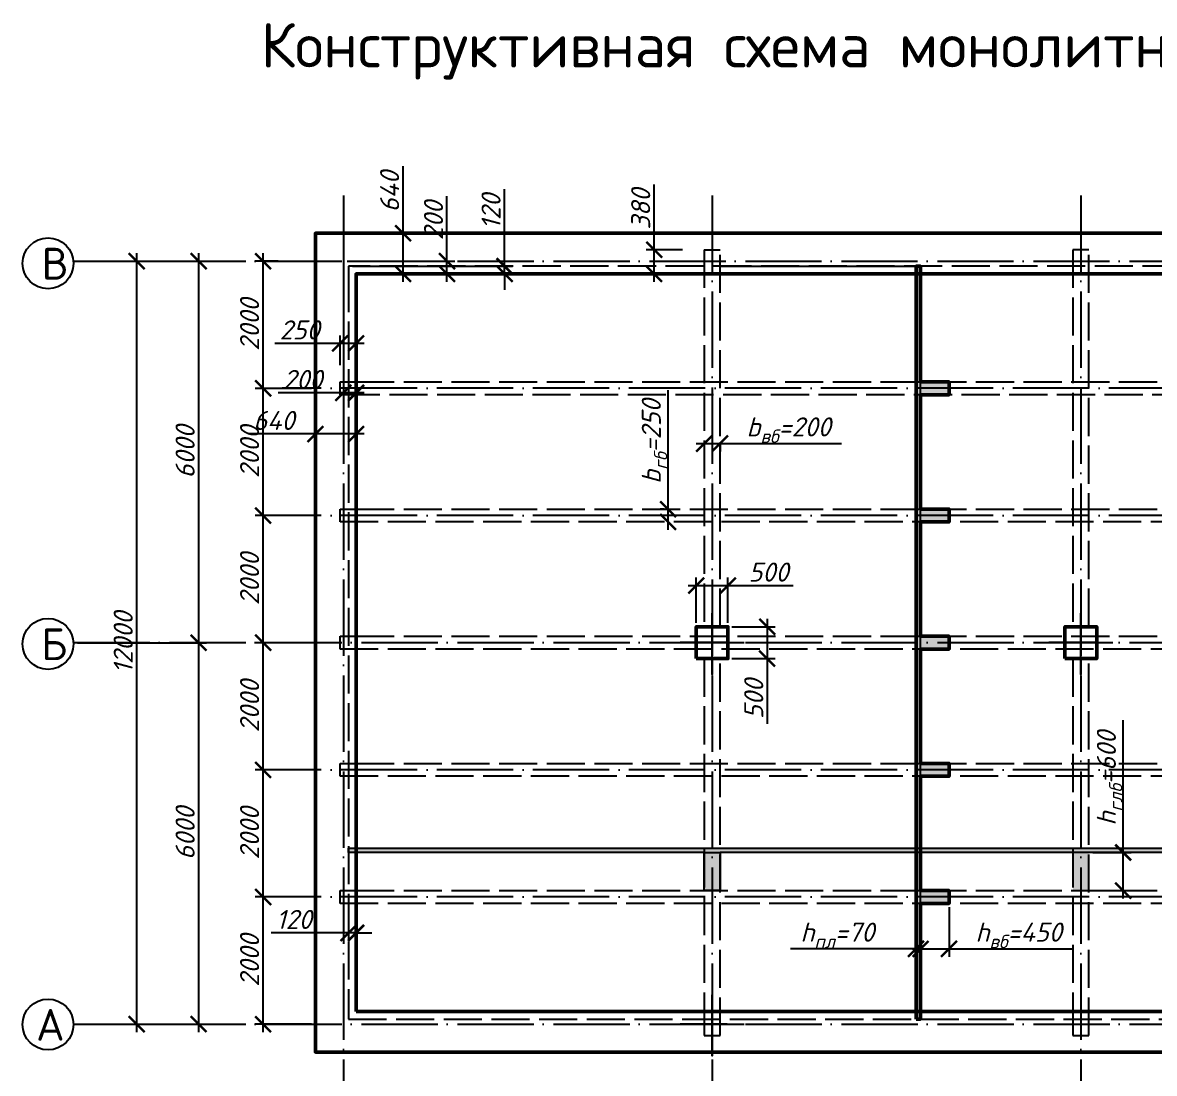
# Model space of a CAD drawing. Header units: millimetres. Extents: x -258556 to -95372, y 16759 to 83244.
# Drawn here: x -129344.4 to -129166.4, y 41272.2 to 41437.4 of the extents above; entities that cross this region are included whole.
import ezdxf

# ---------------------------------------------------------------- set-up
doc = ezdxf.new("R2010")
doc.units = ezdxf.units.MM
doc.header["$LTSCALE"] = 0.5
doc.linetypes.add('ACAD_ISO02W100', pattern=[15, 12, -3])
doc.linetypes.add('ACAD_ISO04W100', pattern=[30, 24, -3, 0, -3])
for name, color, linetype in [('оси', 7, 'ACAD_ISO04W100'), ('размеры', 7, 'Continuous'), ('тонкие', 7, 'Continuous'), ('Штриховка', 7, 'ACAD_ISO02W100')]:
    doc.layers.add(name, color=color, linetype=linetype)
doc.layers.add('ТОЛСТЫЕ', color=1, linetype='Continuous', lineweight=50)
doc.layers.add('ТОНКИЕе', color=7, linetype='Continuous', lineweight=25)
doc.styles.add('3.5', font='isocpeur.ttf', dxfattribs={"height": 3.5})
doc.styles.add('Наклонный', font='isocpeur.ttf', dxfattribs={"oblique": 15, "height": 3})
doc.styles.add('Наклонный 5', font='isocpeur.ttf', dxfattribs={"oblique": 15, "height": 7})
doc.dimstyles.new('СТРОИТЕЛЬНЫЙ', dxfattribs={"dimtxt": 3.5, "dimasz": 2.5, "dimexe": 1.25, "dimexo": 0.625, "dimtad": 1, "dimdec": 0, "dimlfac": 100, "dimdsep": 46, "dimtxsty": 'Наклонный', "dimblk1": 'ARCHTICK', "dimblk2": 'ARCHTICK', "dimsah": 1, "dimcen": 0, "dimdle": 1.25, "dimadec": 0, "dimazin": 0, "dimtfac": 0.75, "dimtdec": 0, "dimtmove": 0, "dimatfit": 3, "dimldrblk": 'ARCHTICK', "dimfxl": 1, "dimtolj": 1, "dimtzin": 0, "dimarcsym": 0})

# ---------------------------------------------------------------- blocks, each defined once
blk = doc.blocks.new('_ArchTick')
at = {"color": 0, "linetype": 'ByBlock', "const_width": 0.15}
blk.add_lwpolyline([(-0.5, -0.5), (0.5, 0.5)], dxfattribs=at)
blk = doc.blocks.new('*D610')
at = {"layer": 'Defpoints', "color": 0, "transparency": 16777216}
for p in [(-129245.06, 41401.71), (-129239.95, 41401.71), (-129239.95, 41397.91)]:
    blk.add_point(p, dxfattribs=at)
at = {"layer": 'размеры', "color": 0, "lineweight": -2, "transparency": 16777216}
for p, q in [((-129245.06, 41401.71), (-129245.06, 41411.96)), ((-129240.58, 41401.71), (-129246.31, 41401.71)), ((-129245.06, 41396.66), (-129245.06, 41401.71)), ((-129240.58, 41397.91), (-129246.31, 41397.91))]:
    blk.add_line(p, q, dxfattribs=at)
at = {"layer": 'размеры', "color": 0, "lineweight": -2, "transparency": 16777216, "xscale": 2.5, "yscale": 2.5, "zscale": 2.5}
for p, rotation in [((-129245.06, 41401.71), 90), ((-129245.06, 41397.91), 270)]:
    blk.add_blockref('_ArchTick', p, dxfattribs=dict(at, rotation=rotation))
at = {"layer": 'размеры', "color": 0, "transparency": 16777216, "insert": (-129247.18, 41408.09), "char_height": 3, "attachment_point": 5, "rotation": 90, "style": 'Наклонный'}
blk.add_mtext('\\A1;380', dxfattribs=at)
blk = doc.blocks.new('*D611')
at = {"layer": 'Defpoints', "color": 0, "transparency": 16777216}
for p in [(-129298.35, 41404.31), (-129284.55, 41404.31), (-129291.95, 41397.91)]:
    blk.add_point(p, dxfattribs=at)
at = {"layer": 'размеры', "color": 0, "lineweight": -2, "transparency": 16777216}
for p, q in [((-129284.55, 41404.31), (-129284.55, 41414.86)), ((-129297.73, 41404.31), (-129283.3, 41404.31)), ((-129284.55, 41396.66), (-129284.55, 41404.31)), ((-129291.33, 41397.91), (-129283.3, 41397.91))]:
    blk.add_line(p, q, dxfattribs=at)
at = {"layer": 'размеры', "color": 0, "lineweight": -2, "transparency": 16777216, "xscale": 2.5, "yscale": 2.5, "zscale": 2.5}
for p, rotation in [((-129284.55, 41404.31), 90), ((-129284.55, 41397.91), 270)]:
    blk.add_blockref('_ArchTick', p, dxfattribs=dict(at, rotation=rotation))
at = {"layer": 'размеры', "color": 0, "transparency": 16777216, "insert": (-129286.67, 41410.84), "char_height": 3, "attachment_point": 5, "rotation": 90, "style": 'Наклонный'}
blk.add_mtext('\\A1;640', dxfattribs=at)
blk = doc.blocks.new('*D612')
at = {"layer": 'Defpoints', "color": 0, "transparency": 16777216}
for p in [(-129293.95, 41399.91), (-129277.65, 41399.91), (-129291.33, 41397.91)]:
    blk.add_point(p, dxfattribs=at)
at = {"layer": 'размеры', "color": 0, "lineweight": -2, "transparency": 16777216}
for p, q in [((-129277.65, 41399.91), (-129277.65, 41410.16)), ((-129293.33, 41399.91), (-129276.4, 41399.91)), ((-129277.65, 41396.66), (-129277.65, 41399.91)), ((-129290.7, 41397.91), (-129276.4, 41397.91))]:
    blk.add_line(p, q, dxfattribs=at)
at = {"layer": 'размеры', "color": 0, "lineweight": -2, "transparency": 16777216, "xscale": 2.5, "yscale": 2.5, "zscale": 2.5}
for p, rotation in [((-129277.65, 41399.91), 90), ((-129277.65, 41397.91), 270)]:
    blk.add_blockref('_ArchTick', p, dxfattribs=dict(at, rotation=rotation))
at = {"layer": 'размеры', "color": 0, "transparency": 16777216, "insert": (-129279.77, 41406.29), "char_height": 3, "attachment_point": 5, "rotation": 90, "style": 'Наклонный'}
blk.add_mtext('\\A1;200', dxfattribs=at)
blk = doc.blocks.new('*D613')
at = {"layer": 'Defpoints', "color": 0, "transparency": 16777216}
for p in [(-129294.45, 41386.97), (-129294.45, 41382.91), (-129291.95, 41382.91)]:
    blk.add_point(p, dxfattribs=at)
at = {"layer": 'размеры', "color": 0, "lineweight": -2, "transparency": 16777216}
for p, q in [((-129294.45, 41383.54), (-129294.45, 41388.22)), ((-129291.95, 41383.54), (-129291.95, 41388.22)), ((-129294.45, 41386.97), (-129304.71, 41386.97)), ((-129290.7, 41386.97), (-129294.45, 41386.97))]:
    blk.add_line(p, q, dxfattribs=at)
at = {"layer": 'размеры', "color": 0, "lineweight": -2, "transparency": 16777216, "xscale": 2.5, "yscale": 2.5, "zscale": 2.5, "rotation": 180}
blk.add_blockref('_ArchTick', (-129294.45, 41386.97), dxfattribs=at)
at = {"layer": 'размеры', "color": 0, "lineweight": -2, "transparency": 16777216, "xscale": 2.5, "yscale": 2.5, "zscale": 2.5}
blk.add_blockref('_ArchTick', (-129291.95, 41386.97), dxfattribs=at)
at = {"layer": 'размеры', "color": 0, "transparency": 16777216, "insert": (-129300.83, 41389.1), "char_height": 3, "attachment_point": 5, "style": 'Наклонный'}
blk.add_mtext('\\A1;250', dxfattribs=at)
blk = doc.blocks.new('*D614')
at = {"layer": 'Defpoints', "color": 0, "transparency": 16777216}
for p in [(-129293.95, 41399.91), (-129291.95, 41397.91), (-129293.95, 41379.19)]:
    blk.add_point(p, dxfattribs=at)
at = {"layer": 'размеры', "color": 0, "lineweight": -2, "transparency": 16777216}
for p, q in [((-129293.95, 41399.29), (-129293.95, 41377.94)), ((-129291.95, 41397.29), (-129291.95, 41377.94)), ((-129293.95, 41379.19), (-129304.21, 41379.19)), ((-129290.7, 41379.19), (-129293.95, 41379.19))]:
    blk.add_line(p, q, dxfattribs=at)
at = {"layer": 'размеры', "color": 0, "lineweight": -2, "transparency": 16777216, "xscale": 2.5, "yscale": 2.5, "zscale": 2.5, "rotation": 180}
blk.add_blockref('_ArchTick', (-129293.95, 41379.19), dxfattribs=at)
at = {"layer": 'размеры', "color": 0, "lineweight": -2, "transparency": 16777216, "xscale": 2.5, "yscale": 2.5, "zscale": 2.5}
blk.add_blockref('_ArchTick', (-129291.95, 41379.19), dxfattribs=at)
at = {"layer": 'размеры', "color": 0, "transparency": 16777216, "insert": (-129300.33, 41381.31), "char_height": 3, "attachment_point": 5, "style": 'Наклонный'}
blk.add_mtext('\\A1;200', dxfattribs=at)
blk = doc.blocks.new('*D615')
at = {"layer": 'Defpoints', "color": 0, "transparency": 16777216}
for p in [(-129298.35, 41399.91), (-129291.95, 41397.91), (-129298.35, 41372.73)]:
    blk.add_point(p, dxfattribs=at)
at = {"layer": 'размеры', "color": 0, "lineweight": -2, "transparency": 16777216}
for p, q in [((-129298.35, 41399.29), (-129298.35, 41371.48)), ((-129291.95, 41397.29), (-129291.95, 41371.48)), ((-129298.35, 41372.73), (-129308.91, 41372.73)), ((-129290.7, 41372.73), (-129298.35, 41372.73))]:
    blk.add_line(p, q, dxfattribs=at)
at = {"layer": 'размеры', "color": 0, "lineweight": -2, "transparency": 16777216, "xscale": 2.5, "yscale": 2.5, "zscale": 2.5, "rotation": 180}
blk.add_blockref('_ArchTick', (-129298.35, 41372.73), dxfattribs=at)
at = {"layer": 'размеры', "color": 0, "lineweight": -2, "transparency": 16777216, "xscale": 2.5, "yscale": 2.5, "zscale": 2.5}
blk.add_blockref('_ArchTick', (-129291.95, 41372.73), dxfattribs=at)
at = {"layer": 'размеры', "color": 0, "transparency": 16777216, "insert": (-129304.88, 41374.86), "char_height": 3, "attachment_point": 5, "style": 'Наклонный'}
blk.add_mtext('\\A1;640', dxfattribs=at)
blk = doc.blocks.new('*D616')
at = {"layer": 'Defpoints', "color": 0, "transparency": 16777216}
for p in [(-129233.45, 41348.89), (-129238.45, 41342.41), (-129233.45, 41342.41)]:
    blk.add_point(p, dxfattribs=at)
at = {"layer": 'размеры', "color": 0, "lineweight": -2, "transparency": 16777216}
for p, q in [((-129238.45, 41343.04), (-129238.45, 41350.14)), ((-129233.45, 41343.04), (-129233.45, 41350.14)), ((-129239.7, 41348.89), (-129233.45, 41348.89)), ((-129233.45, 41348.89), (-129223.2, 41348.89))]:
    blk.add_line(p, q, dxfattribs=at)
at = {"layer": 'размеры', "color": 0, "lineweight": -2, "transparency": 16777216, "xscale": 2.5, "yscale": 2.5, "zscale": 2.5, "rotation": 180}
blk.add_blockref('_ArchTick', (-129238.45, 41348.89), dxfattribs=at)
at = {"layer": 'размеры', "color": 0, "lineweight": -2, "transparency": 16777216, "xscale": 2.5, "yscale": 2.5, "zscale": 2.5}
blk.add_blockref('_ArchTick', (-129233.45, 41348.89), dxfattribs=at)
at = {"layer": 'размеры', "color": 0, "transparency": 16777216, "insert": (-129227.08, 41351.01), "char_height": 3, "attachment_point": 5, "style": 'Наклонный'}
blk.add_mtext('\\A1;500', dxfattribs=at)
blk = doc.blocks.new('*D617')
at = {"layer": 'Defpoints', "color": 0, "transparency": 16777216}
for p in [(-129233.45, 41342.41), (-129233.45, 41337.41), (-129227.28, 41337.41)]:
    blk.add_point(p, dxfattribs=at)
at = {"layer": 'размеры', "color": 0, "lineweight": -2, "transparency": 16777216}
for p, q in [((-129227.28, 41343.66), (-129227.28, 41337.41)), ((-129232.83, 41342.41), (-129226.03, 41342.41)), ((-129232.83, 41337.41), (-129226.03, 41337.41)), ((-129227.28, 41337.41), (-129227.28, 41327.16))]:
    blk.add_line(p, q, dxfattribs=at)
at = {"layer": 'размеры', "color": 0, "lineweight": -2, "transparency": 16777216, "xscale": 2.5, "yscale": 2.5, "zscale": 2.5}
for p, rotation in [((-129227.28, 41342.41), 90), ((-129227.28, 41337.41), 270)]:
    blk.add_blockref('_ArchTick', p, dxfattribs=dict(at, rotation=rotation))
at = {"layer": 'размеры', "color": 0, "transparency": 16777216, "insert": (-129229.4, 41331.03), "char_height": 3, "attachment_point": 5, "rotation": 90, "style": 'Наклонный'}
blk.add_mtext('\\A1;500', dxfattribs=at)
blk = doc.blocks.new('*D625')
at = {"layer": 'Defpoints', "color": 0, "transparency": 16777216}
for p in [(-129336.41, 41399.91), (-129336.4, 41339.91), (-129316.72, 41339.91)]:
    blk.add_point(p, dxfattribs=at)
at = {"layer": 'размеры', "color": 0, "lineweight": -2, "transparency": 16777216}
for p, q in [((-129335.79, 41399.91), (-129315.47, 41399.91)), ((-129316.72, 41401.16), (-129316.72, 41338.66)), ((-129335.78, 41339.91), (-129315.47, 41339.91))]:
    blk.add_line(p, q, dxfattribs=at)
at = {"layer": 'размеры', "color": 0, "lineweight": -2, "transparency": 16777216, "xscale": 2.5, "yscale": 2.5, "zscale": 2.5}
for p, rotation in [((-129316.72, 41399.91), 90), ((-129316.72, 41339.91), 270)]:
    blk.add_blockref('_ArchTick', p, dxfattribs=dict(at, rotation=rotation))
at = {"layer": 'размеры', "color": 0, "transparency": 16777216, "insert": (-129318.84, 41369.91), "char_height": 3, "attachment_point": 5, "rotation": 90, "style": 'Наклонный'}
blk.add_mtext('\\A1;6000', dxfattribs=at)
blk = doc.blocks.new('*D626')
at = {"layer": 'Defpoints', "color": 0, "transparency": 16777216}
for p in [(-129336.4, 41339.91), (-129336.4, 41279.91), (-129316.72, 41279.91)]:
    blk.add_point(p, dxfattribs=at)
at = {"layer": 'размеры', "color": 0, "lineweight": -2, "transparency": 16777216}
for p, q in [((-129316.72, 41341.16), (-129316.72, 41278.66)), ((-129335.78, 41339.91), (-129315.47, 41339.91)), ((-129335.77, 41279.91), (-129315.47, 41279.91))]:
    blk.add_line(p, q, dxfattribs=at)
at = {"layer": 'размеры', "color": 0, "lineweight": -2, "transparency": 16777216, "xscale": 2.5, "yscale": 2.5, "zscale": 2.5}
for p, rotation in [((-129316.72, 41339.91), 90), ((-129316.72, 41279.91), 270)]:
    blk.add_blockref('_ArchTick', p, dxfattribs=dict(at, rotation=rotation))
at = {"layer": 'размеры', "color": 0, "transparency": 16777216, "insert": (-129318.84, 41309.91), "char_height": 3, "attachment_point": 5, "rotation": 90, "style": 'Наклонный'}
blk.add_mtext('\\A1;6000', dxfattribs=at)
blk = doc.blocks.new('*D628')
at = {"layer": 'Defpoints', "color": 0, "transparency": 16777216}
for p in [(-129336.41, 41399.91), (-129326.46, 41399.91), (-129336.4, 41279.91)]:
    blk.add_point(p, dxfattribs=at)
at = {"layer": 'размеры', "color": 0, "lineweight": -2, "transparency": 16777216}
for p, q in [((-129335.79, 41399.91), (-129325.21, 41399.91)), ((-129326.46, 41278.66), (-129326.46, 41401.16)), ((-129335.77, 41279.91), (-129325.21, 41279.91))]:
    blk.add_line(p, q, dxfattribs=at)
at = {"layer": 'размеры', "color": 0, "lineweight": -2, "transparency": 16777216, "xscale": 2.5, "yscale": 2.5, "zscale": 2.5}
for p, rotation in [((-129326.46, 41399.91), 90), ((-129326.46, 41279.91), 270)]:
    blk.add_blockref('_ArchTick', p, dxfattribs=dict(at, rotation=rotation))
at = {"layer": 'размеры', "color": 0, "transparency": 16777216, "insert": (-129328.58, 41339.91), "char_height": 3, "attachment_point": 5, "rotation": 90, "style": 'Наклонный'}
blk.add_mtext('\\A1;12000', dxfattribs=at)
blk = doc.blocks.new('*D630')
at = {"layer": 'Defpoints', "color": 0, "transparency": 16777216}
for p in [(-129237.2, 41372.06), (-129234.7, 41372.06), (-129234.7, 41371.22)]:
    blk.add_point(p, dxfattribs=at)
at = {"layer": 'размеры', "color": 0, "lineweight": -2, "transparency": 16777216}
for p, q in [((-129238.45, 41371.22), (-129234.7, 41371.22)), ((-129237.2, 41371.44), (-129237.2, 41369.97)), ((-129234.7, 41371.44), (-129234.7, 41369.97)), ((-129234.7, 41371.22), (-129215.62, 41371.22))]:
    blk.add_line(p, q, dxfattribs=at)
at = {"layer": 'размеры', "color": 0, "lineweight": -2, "transparency": 16777216, "xscale": 2.5, "yscale": 2.5, "zscale": 2.5, "rotation": 180}
blk.add_blockref('_ArchTick', (-129237.2, 41371.22), dxfattribs=at)
at = {"layer": 'размеры', "color": 0, "lineweight": -2, "transparency": 16777216, "xscale": 2.5, "yscale": 2.5, "zscale": 2.5}
blk.add_blockref('_ArchTick', (-129234.7, 41371.22), dxfattribs=at)
at = {"layer": 'размеры', "color": 0, "transparency": 16777216, "insert": (-129223.91, 41373.34), "char_height": 3, "attachment_point": 5, "style": 'Наклонный'}
blk.add_mtext('\\A1;b{\\H0.7x;\\S^ вб;}=200', dxfattribs=at)
blk = doc.blocks.new('*D631')
at = {"layer": 'Defpoints', "color": 0, "transparency": 16777216}
for p in [(-129242.87, 41360.91), (-129242.87, 41360.91), (-129242.87, 41358.91)]:
    blk.add_point(p, dxfattribs=at)
at = {"layer": 'размеры', "color": 0, "lineweight": -2, "transparency": 16777216}
for p, q in [((-129242.87, 41360.91), (-129242.87, 41379.64)), ((-129243.5, 41360.91), (-129244.12, 41360.91)), ((-129242.87, 41357.66), (-129242.87, 41360.91)), ((-129243.5, 41358.91), (-129244.12, 41358.91))]:
    blk.add_line(p, q, dxfattribs=at)
at = {"layer": 'размеры', "color": 0, "lineweight": -2, "transparency": 16777216, "xscale": 2.5, "yscale": 2.5, "zscale": 2.5}
for p, rotation in [((-129242.87, 41360.91), 90), ((-129242.87, 41358.91), 270)]:
    blk.add_blockref('_ArchTick', p, dxfattribs=dict(at, rotation=rotation))
at = {"layer": 'размеры', "color": 0, "transparency": 16777216, "insert": (-129245, 41371.53), "char_height": 3, "attachment_point": 5, "rotation": 90, "style": 'Наклонный'}
blk.add_mtext('\\A1;b{\\H0.7x;\\S^ гб;}=250', dxfattribs=at)
blk = doc.blocks.new('*D632')
at = {"layer": 'Defpoints', "color": 0, "transparency": 16777216}
for p in [(-129203.17, 41298.91), (-129198.67, 41298.91), (-129198.67, 41291.75)]:
    blk.add_point(p, dxfattribs=at)
at = {"layer": 'размеры', "color": 0, "lineweight": -2, "transparency": 16777216}
for p, q in [((-129203.17, 41298.29), (-129203.17, 41290.5)), ((-129198.67, 41298.29), (-129198.67, 41290.5)), ((-129204.42, 41291.75), (-129198.67, 41291.75)), ((-129198.67, 41291.75), (-129179.29, 41291.75))]:
    blk.add_line(p, q, dxfattribs=at)
at = {"layer": 'размеры', "color": 0, "lineweight": -2, "transparency": 16777216, "xscale": 2.5, "yscale": 2.5, "zscale": 2.5, "rotation": 180}
blk.add_blockref('_ArchTick', (-129203.17, 41291.75), dxfattribs=at)
at = {"layer": 'размеры', "color": 0, "lineweight": -2, "transparency": 16777216, "xscale": 2.5, "yscale": 2.5, "zscale": 2.5}
blk.add_blockref('_ArchTick', (-129198.67, 41291.75), dxfattribs=at)
at = {"layer": 'размеры', "color": 0, "transparency": 16777216, "insert": (-129187.73, 41293.87), "char_height": 3, "attachment_point": 5, "style": 'Наклонный'}
blk.add_mtext('\\A1;h{\\H0.7x;\\S^ вб;}=450', dxfattribs=at)
blk = doc.blocks.new('*D633')
at = {"layer": 'Defpoints', "color": 0, "transparency": 16777216}
for p in [(-129203.87, 41291.75), (-129203.87, 41291.75), (-129203.17, 41291.75)]:
    blk.add_point(p, dxfattribs=at)
at = {"layer": 'размеры', "color": 0, "lineweight": -2, "transparency": 16777216}
for p, q in [((-129203.87, 41292.37), (-129203.87, 41293)), ((-129203.17, 41292.37), (-129203.17, 41293)), ((-129203.87, 41291.75), (-129223.63, 41291.75)), ((-129203.17, 41291.75), (-129203.87, 41291.75)), ((-129203.17, 41291.75), (-129200.67, 41291.75))]:
    blk.add_line(p, q, dxfattribs=at)
at = {"layer": 'размеры', "color": 0, "lineweight": -2, "transparency": 16777216, "xscale": 2.5, "yscale": 2.5, "zscale": 2.5}
blk.add_blockref('_ArchTick', (-129203.87, 41291.75), dxfattribs=at)
at = {"layer": 'размеры', "color": 0, "lineweight": -2, "transparency": 16777216, "xscale": 2.5, "yscale": 2.5, "zscale": 2.5, "rotation": 180}
blk.add_blockref('_ArchTick', (-129203.17, 41291.75), dxfattribs=at)
at = {"layer": 'размеры', "color": 0, "transparency": 16777216, "insert": (-129216.25, 41293.87), "char_height": 3, "attachment_point": 5, "style": 'Наклонный'}
blk.add_mtext('\\A1;h{\\H0.7x;\\S^ пл;}=70', dxfattribs=at)
blk = doc.blocks.new('*D634')
at = {"layer": 'Defpoints', "color": 0, "transparency": 16777216}
for p in [(-129306.57, 41299.91), (-129303.57, 41299.91), (-129298.35, 41279.91)]:
    blk.add_point(p, dxfattribs=at)
at = {"layer": 'размеры', "color": 0, "lineweight": -2, "transparency": 16777216}
for p, q in [((-129304.19, 41299.91), (-129307.82, 41299.91)), ((-129306.57, 41278.66), (-129306.57, 41301.16)), ((-129298.98, 41279.91), (-129307.82, 41279.91))]:
    blk.add_line(p, q, dxfattribs=at)
at = {"layer": 'размеры', "color": 0, "lineweight": -2, "transparency": 16777216, "xscale": 2.5, "yscale": 2.5, "zscale": 2.5}
for p, rotation in [((-129306.57, 41299.91), 90), ((-129306.57, 41279.91), 270)]:
    blk.add_blockref('_ArchTick', p, dxfattribs=dict(at, rotation=rotation))
at = {"layer": 'размеры', "color": 0, "transparency": 16777216, "insert": (-129308.7, 41289.91), "char_height": 3, "attachment_point": 5, "rotation": 90, "style": 'Наклонный'}
blk.add_mtext('\\A1;2000', dxfattribs=at)
blk = doc.blocks.new('*D635')
at = {"layer": 'Defpoints', "color": 0, "transparency": 16777216}
for p in [(-129306.57, 41319.91), (-129303.57, 41319.91), (-129298.35, 41299.91)]:
    blk.add_point(p, dxfattribs=at)
at = {"layer": 'размеры', "color": 0, "lineweight": -2, "transparency": 16777216}
for p, q in [((-129304.19, 41319.91), (-129307.82, 41319.91)), ((-129306.57, 41298.66), (-129306.57, 41321.16)), ((-129298.98, 41299.91), (-129307.82, 41299.91))]:
    blk.add_line(p, q, dxfattribs=at)
at = {"layer": 'размеры', "color": 0, "lineweight": -2, "transparency": 16777216, "xscale": 2.5, "yscale": 2.5, "zscale": 2.5}
for p, rotation in [((-129306.57, 41319.91), 90), ((-129306.57, 41299.91), 270)]:
    blk.add_blockref('_ArchTick', p, dxfattribs=dict(at, rotation=rotation))
at = {"layer": 'размеры', "color": 0, "transparency": 16777216, "insert": (-129308.7, 41309.91), "char_height": 3, "attachment_point": 5, "rotation": 90, "style": 'Наклонный'}
blk.add_mtext('\\A1;2000', dxfattribs=at)
blk = doc.blocks.new('*D636')
at = {"layer": 'Defpoints', "color": 0, "transparency": 16777216}
for p in [(-129306.57, 41339.91), (-129303.57, 41339.91), (-129298.35, 41319.91)]:
    blk.add_point(p, dxfattribs=at)
at = {"layer": 'размеры', "color": 0, "lineweight": -2, "transparency": 16777216}
for p, q in [((-129306.57, 41318.66), (-129306.57, 41341.16)), ((-129304.19, 41339.91), (-129307.82, 41339.91)), ((-129298.98, 41319.91), (-129307.82, 41319.91))]:
    blk.add_line(p, q, dxfattribs=at)
at = {"layer": 'размеры', "color": 0, "lineweight": -2, "transparency": 16777216, "xscale": 2.5, "yscale": 2.5, "zscale": 2.5}
for p, rotation in [((-129306.57, 41339.91), 90), ((-129306.57, 41319.91), 270)]:
    blk.add_blockref('_ArchTick', p, dxfattribs=dict(at, rotation=rotation))
at = {"layer": 'размеры', "color": 0, "transparency": 16777216, "insert": (-129308.7, 41329.91), "char_height": 3, "attachment_point": 5, "rotation": 90, "style": 'Наклонный'}
blk.add_mtext('\\A1;2000', dxfattribs=at)
blk = doc.blocks.new('*D637')
at = {"layer": 'Defpoints', "color": 0, "transparency": 16777216}
for p in [(-129306.57, 41359.91), (-129303.57, 41359.91), (-129298.35, 41339.91)]:
    blk.add_point(p, dxfattribs=at)
at = {"layer": 'размеры', "color": 0, "lineweight": -2, "transparency": 16777216}
for p, q in [((-129306.57, 41338.66), (-129306.57, 41361.16)), ((-129304.19, 41359.91), (-129307.82, 41359.91)), ((-129298.98, 41339.91), (-129307.82, 41339.91))]:
    blk.add_line(p, q, dxfattribs=at)
at = {"layer": 'размеры', "color": 0, "lineweight": -2, "transparency": 16777216, "xscale": 2.5, "yscale": 2.5, "zscale": 2.5}
for p, rotation in [((-129306.57, 41359.91), 90), ((-129306.57, 41339.91), 270)]:
    blk.add_blockref('_ArchTick', p, dxfattribs=dict(at, rotation=rotation))
at = {"layer": 'размеры', "color": 0, "transparency": 16777216, "insert": (-129308.7, 41349.91), "char_height": 3, "attachment_point": 5, "rotation": 90, "style": 'Наклонный'}
blk.add_mtext('\\A1;2000', dxfattribs=at)
blk = doc.blocks.new('*D638')
at = {"layer": 'Defpoints', "color": 0, "transparency": 16777216}
for p in [(-129306.57, 41379.91), (-129303.57, 41379.91), (-129298.35, 41359.91)]:
    blk.add_point(p, dxfattribs=at)
at = {"layer": 'размеры', "color": 0, "lineweight": -2, "transparency": 16777216}
for p, q in [((-129306.57, 41358.66), (-129306.57, 41381.16)), ((-129304.19, 41379.91), (-129307.82, 41379.91)), ((-129298.98, 41359.91), (-129307.82, 41359.91))]:
    blk.add_line(p, q, dxfattribs=at)
at = {"layer": 'размеры', "color": 0, "lineweight": -2, "transparency": 16777216, "xscale": 2.5, "yscale": 2.5, "zscale": 2.5}
for p, rotation in [((-129306.57, 41379.91), 90), ((-129306.57, 41359.91), 270)]:
    blk.add_blockref('_ArchTick', p, dxfattribs=dict(at, rotation=rotation))
at = {"layer": 'размеры', "color": 0, "transparency": 16777216, "insert": (-129308.7, 41369.91), "char_height": 3, "attachment_point": 5, "rotation": 90, "style": 'Наклонный'}
blk.add_mtext('\\A1;2000', dxfattribs=at)
blk = doc.blocks.new('*D639')
at = {"layer": 'Defpoints', "color": 0, "transparency": 16777216}
for p in [(-129306.57, 41399.91), (-129303.57, 41399.91), (-129298.35, 41379.91)]:
    blk.add_point(p, dxfattribs=at)
at = {"layer": 'размеры', "color": 0, "lineweight": -2, "transparency": 16777216}
for p, q in [((-129304.19, 41399.91), (-129307.82, 41399.91)), ((-129306.57, 41378.66), (-129306.57, 41401.16)), ((-129298.98, 41379.91), (-129307.82, 41379.91))]:
    blk.add_line(p, q, dxfattribs=at)
at = {"layer": 'размеры', "color": 0, "lineweight": -2, "transparency": 16777216, "xscale": 2.5, "yscale": 2.5, "zscale": 2.5}
for p, rotation in [((-129306.57, 41399.91), 90), ((-129306.57, 41379.91), 270)]:
    blk.add_blockref('_ArchTick', p, dxfattribs=dict(at, rotation=rotation))
at = {"layer": 'размеры', "color": 0, "transparency": 16777216, "insert": (-129308.7, 41389.91), "char_height": 3, "attachment_point": 5, "rotation": 90, "style": 'Наклонный'}
blk.add_mtext('\\A1;2000', dxfattribs=at)
blk = doc.blocks.new('*D678')
at = {"layer": 'Defpoints', "color": 0, "transparency": 16777216}
for p in [(-129176.7, 41306.91), (-129171.29, 41306.91), (-129176.7, 41300.91), (-129298.35, 41056.97), (-129291.95, 41054.97), (-129298.35, 41029.8)]:
    blk.add_point(p, dxfattribs=at)
at = {"layer": 'размеры', "color": 0, "lineweight": -2, "transparency": 16777216}
for p, q in [((-129171.29, 41306.91), (-129171.29, 41327.74)), ((-129176.08, 41306.91), (-129170.04, 41306.91)), ((-129171.29, 41299.66), (-129171.29, 41306.91)), ((-129176.08, 41300.91), (-129170.04, 41300.91)), ((-129298.35, 41056.35), (-129298.35, 41028.55)), ((-129291.95, 41054.35), (-129291.95, 41028.55)), ((-129298.35, 41029.8), (-129308.91, 41029.8)), ((-129290.7, 41029.8), (-129298.35, 41029.8))]:
    blk.add_line(p, q, dxfattribs=at)
at = {"layer": 'размеры', "color": 0, "lineweight": -2, "transparency": 16777216, "xscale": 2.5, "yscale": 2.5, "zscale": 2.5}
for p, rotation in [((-129171.29, 41306.91), 90), ((-129171.29, 41300.91), 270), ((-129298.35, 41029.8), 180)]:
    blk.add_blockref('_ArchTick', p, dxfattribs=dict(at, rotation=rotation))
blk.add_blockref('_ArchTick', (-129291.95, 41029.8), dxfattribs=at)
at = {"layer": 'размеры', "color": 0, "transparency": 16777216, "insert": (-129173.42, 41318.58), "char_height": 3, "attachment_point": 5, "rotation": 90, "style": 'Наклонный'}
blk.add_mtext('\\A1;h{\\H0.7x;\\S^ глб;}=600', dxfattribs=at)
at = {"layer": 'размеры', "color": 0, "transparency": 16777216, "insert": (-129304.88, 41031.92), "char_height": 3, "attachment_point": 5, "style": 'Наклонный'}
blk.add_mtext('\\A1;640', dxfattribs=at)
blk = doc.blocks.new('*D679')
at = {"layer": 'Defpoints', "color": 0, "transparency": 16777216}
for p in [(-129293.15, 41298.91), (-129291.95, 41298.91), (-129293.15, 41294.26)]:
    blk.add_point(p, dxfattribs=at)
at = {"layer": 'размеры', "color": 0, "lineweight": -2, "transparency": 16777216}
for p, q in [((-129293.15, 41298.29), (-129293.15, 41293.01)), ((-129291.95, 41298.29), (-129291.95, 41293.01)), ((-129293.15, 41294.26), (-129305.31, 41294.26)), ((-129291.95, 41294.26), (-129293.15, 41294.26)), ((-129291.95, 41294.26), (-129289.45, 41294.26))]:
    blk.add_line(p, q, dxfattribs=at)
at = {"layer": 'размеры', "color": 0, "lineweight": -2, "transparency": 16777216, "xscale": 2.5, "yscale": 2.5, "zscale": 2.5}
blk.add_blockref('_ArchTick', (-129293.15, 41294.26), dxfattribs=at)
at = {"layer": 'размеры', "color": 0, "lineweight": -2, "transparency": 16777216, "xscale": 2.5, "yscale": 2.5, "zscale": 2.5, "rotation": 180}
blk.add_blockref('_ArchTick', (-129291.95, 41294.26), dxfattribs=at)
at = {"layer": 'размеры', "color": 0, "transparency": 16777216, "insert": (-129301.73, 41296.38), "char_height": 3, "attachment_point": 5, "style": 'Наклонный'}
blk.add_mtext('\\A1;120', dxfattribs=at)
blk = doc.blocks.new('*D680')
at = {"layer": 'Defpoints', "color": 0, "transparency": 16777216}
for p in [(-129293.15, 41399.11), (-129291.95, 41397.91), (-129268.59, 41399.11)]:
    blk.add_point(p, dxfattribs=at)
at = {"layer": 'размеры', "color": 0, "lineweight": -2, "transparency": 16777216}
for p, q in [((-129268.59, 41399.11), (-129268.59, 41411.26)), ((-129292.53, 41399.11), (-129267.34, 41399.11)), ((-129291.33, 41397.91), (-129267.34, 41397.91)), ((-129268.59, 41397.91), (-129268.59, 41399.11)), ((-129268.59, 41397.91), (-129268.59, 41395.41))]:
    blk.add_line(p, q, dxfattribs=at)
at = {"layer": 'размеры', "color": 0, "lineweight": -2, "transparency": 16777216, "xscale": 2.5, "yscale": 2.5, "zscale": 2.5}
for p, rotation in [((-129268.59, 41399.11), 270), ((-129268.59, 41397.91), 90)]:
    blk.add_blockref('_ArchTick', p, dxfattribs=dict(at, rotation=rotation))
at = {"layer": 'размеры', "color": 0, "transparency": 16777216, "insert": (-129270.72, 41407.69), "char_height": 3, "attachment_point": 5, "rotation": 90, "style": 'Наклонный'}
blk.add_mtext('\\A1;120', dxfattribs=at)

msp = doc.modelspace()

# ---------------------------------------------------------------- hatches: boundary and pattern name
at = {"layer": 'тонкие', "transparency": 33554687}
h = msp.add_hatch(color=7, dxfattribs=at)
h.dxf.hatch_style = 1
h.paths.add_polyline_path([(-129203.169576, 41281.910988), (-129203.869576, 41281.910988), (-129203.869576, 41280.710988), (-129203.169576, 41280.710988)])
h.paths.add_polyline_path([(-129203.169576, 41397.910988), (-129203.869576, 41397.910988), (-129203.869576, 41281.910988), (-129203.169576, 41281.910988)])
h.paths.add_polyline_path([(-129203.169576, 41300.910988), (-129203.169576, 41298.910988), (-129198.669576, 41298.910988), (-129198.669576, 41300.910988)])
h.paths.add_polyline_path([(-129203.169576, 41320.910988), (-129203.169576, 41318.910988), (-129198.669576, 41318.910988), (-129198.669576, 41320.910988)])
h.paths.add_polyline_path([(-129198.669576, 41338.910988), (-129198.669576, 41339.910988), (-129203.169576, 41339.910988), (-129203.169576, 41338.910988)])
h.paths.add_polyline_path([(-129198.669576, 41339.910988), (-129198.669576, 41340.910988), (-129203.169576, 41340.910988), (-129203.169576, 41339.910988)])
h.paths.add_polyline_path([(-129198.669576, 41358.910988), (-129198.669576, 41360.910988), (-129203.169576, 41360.910988), (-129203.169576, 41358.910988)])
h.paths.add_polyline_path([(-129198.669576, 41378.910988), (-129198.669576, 41380.910988), (-129203.169576, 41380.910988), (-129203.169576, 41378.910988)])
h.paths.add_polyline_path([(-129203.169576, 41399.110988), (-129203.869576, 41399.110988), (-129203.869576, 41397.910988), (-129203.169576, 41397.910988)])
h = msp.add_hatch(color=7, dxfattribs=at)
h.dxf.hatch_style = 1
h.paths.add_polyline_path([(-129004.753043, 41307.610988), (-129004.768514, 41307.610988), (-129004.868514, 41307.610988), (-129005.953043, 41307.610988), (-129005.953043, 41306.910988), (-129004.753043, 41306.910988)])
h.paths.add_polyline_path([(-129005.953043, 41307.610988), (-129006.868514, 41307.610988), (-129291.953043, 41307.610988), (-129291.953043, 41306.910988), (-129237.203043, 41306.910988), (-129234.703043, 41306.910988), (-129005.953043, 41306.910988)])
h.paths.add_polyline_path([(-129291.953043, 41307.610988), (-129293.153043, 41307.610988), (-129293.153043, 41306.910988), (-129291.953043, 41306.910988)])
h.paths.add_polyline_path([(-129234.703043, 41306.910988), (-129237.203043, 41306.910988), (-129237.203043, 41300.910988), (-129234.703043, 41300.910988)])
h.paths.add_polyline_path([(-129234.703043, 41306.910988), (-129235.953043, 41306.910988), (-129235.953043, 41300.910988), (-129234.703043, 41300.910988)], flags=17)
h = msp.add_hatch(color=7, dxfattribs=at)
h.dxf.hatch_style = 1
h.paths.add_polyline_path([(-129234.703043, 41306.910988), (-129237.203043, 41306.910988), (-129237.203043, 41300.910988), (-129234.703043, 41300.910988)])
h = msp.add_hatch(color=7, dxfattribs=at)
h.dxf.hatch_style = 1
h.paths.add_polyline_path([(-129234.703043, 41306.910988), (-129235.953043, 41306.910988), (-129235.953043, 41300.910988), (-129234.703043, 41300.910988)])
h = msp.add_hatch(color=7, dxfattribs=at)
h.dxf.hatch_style = 1
h.paths.add_polyline_path([(-129176.703043, 41306.910988), (-129179.203043, 41306.910988), (-129179.203043, 41300.910988), (-129176.703043, 41300.910988)])
h = msp.add_hatch(color=7, dxfattribs=at)
h.dxf.hatch_style = 1
h.paths.add_polyline_path([(-129176.703043, 41306.910988), (-129177.953043, 41306.910988), (-129177.953043, 41300.910988), (-129176.703043, 41300.910988)])

# ---------------------------------------------------------------- linework, layer by layer
at = {"layer": 'оси', "color": 0}
for points in [[(-129293.953043, 41410.248429), (-129293.953043, 41248.373938)], [(-129235.953043, 41410.248429), (-129235.953043, 41248.373938)], [(-129235.953043, 41410.248429), (-129235.953043, 41248.373938)], [(-129177.953043, 41410.248429), (-129177.953043, 41248.373938)], [(-129177.953043, 41410.248429), (-129177.953043, 41248.373938)], [(-129336.413966, 41399.910988), (-128991.577082, 41399.910988)], [(-129003.453043, 41379.910988), (-128995.453043, 41379.910988), (-129303.565955, 41379.910988)], [(-129003.453043, 41359.910988), (-128995.453043, 41359.910988), (-129303.565955, 41359.910988)], [(-129336.4032, 41339.910988), (-128991.577082, 41339.910988)], [(-129003.453043, 41319.910988), (-128995.453043, 41319.910988), (-129303.565955, 41319.910988)], [(-129003.453043, 41299.910988), (-128995.453043, 41299.910988), (-129303.565955, 41299.910988)], [(-129336.39882, 41279.910988), (-128991.577082, 41279.910988)]]:
    msp.add_lwpolyline(points, dxfattribs=at)
at = {"layer": 'ТОЛСТЫЕ', "color": 0}
for points in [[(-129298.353043, 41279.910988), (-129298.353043, 41279.910988), (-129298.353043, 41399.910988), (-129298.353043, 41404.310988), (-129003.953043, 41404.310988), (-128999.553043, 41404.310988), (-128999.93796, 41279.910988), (-128999.93796, 41275.510988), (-129298.353043, 41275.510988), (-129298.353043, 41279.910988)], [(-129291.953043, 41281.910988), (-129291.953043, 41281.910988), (-129291.953043, 41397.910988), (-129291.953043, 41397.910988), (-129005.953043, 41397.910988), (-129005.953043, 41397.910988), (-129005.953043, 41397.910988), (-129005.953043, 41281.910988), (-129005.953043, 41281.910988), (-129005.953043, 41281.910988), (-129291.953043, 41281.910988)], [(-129203.869576, 41280.710988), (-129203.869576, 41399.110988), (-129203.169576, 41399.110988), (-129203.169576, 41380.910988), (-129198.669576, 41380.910988), (-129198.669576, 41378.910988), (-129203.169576, 41378.910988), (-129203.169576, 41360.910988), (-129198.669576, 41360.910988), (-129198.669576, 41358.910988), (-129203.169576, 41358.910988), (-129203.169576, 41340.910988), (-129198.669576, 41340.910988), (-129198.669576, 41338.910988), (-129203.169576, 41338.910988), (-129203.169576, 41320.910988), (-129198.669576, 41320.910988), (-129198.669576, 41318.910988), (-129203.169576, 41318.910988), (-129203.169576, 41300.910988), (-129198.669576, 41300.910988), (-129198.669576, 41298.910988), (-129203.169576, 41298.910988), (-129203.169576, 41280.710988), (-129203.869576, 41280.710988)], [(-129238.453043, 41337.410988), (-129238.453043, 41342.410988), (-129233.453043, 41342.410988), (-129233.453043, 41337.410988), (-129238.453043, 41337.410988)], [(-129180.453043, 41337.410988), (-129180.453043, 41342.410988), (-129175.453043, 41342.410988), (-129175.453043, 41337.410988), (-129180.453043, 41337.410988)]]:
    msp.add_lwpolyline(points, dxfattribs=at)
at = {"layer": 'ТОНКИЕе', "color": 0}
for points in [[(-129237.203043, 41401.710988), (-129234.703043, 41401.710988)], [(-129235.953043, 41401.710988), (-129235.953043, 41400.754144)], [(-129234.703043, 41399.110988), (-129203.869576, 41399.110988), (-129203.869576, 41280.710988)], [(-129203.869576, 41280.710988), (-129203.169576, 41280.710988), (-129203.169576, 41399.110988)], [(-129203.169576, 41380.910988), (-129198.669576, 41380.910988), (-129198.669576, 41378.910988)], [(-129203.169576, 41360.910988), (-129198.669576, 41360.910988), (-129198.669576, 41358.910988)], [(-129235.953043, 41337.410988), (-129235.953043, 41334.926195), (-129235.953043, 41344.531627)], [(-129177.953043, 41337.410988), (-129177.953043, 41334.926195), (-129177.953043, 41344.531627)], [(-129203.169576, 41340.910988), (-129198.669576, 41340.910988), (-129198.669576, 41338.910988)], [(-129233.593033, 41339.910988), (-129240.995248, 41339.910988), (-129230.910838, 41339.910988)], [(-129175.593033, 41339.910988), (-129182.995248, 41339.910988), (-129172.910838, 41339.910988)], [(-129203.169576, 41320.910988), (-129198.669576, 41320.910988), (-129198.669576, 41318.910988)], [(-129234.703043, 41300.910988), (-129237.203043, 41300.910988), (-129237.203043, 41306.910988), (-129234.703043, 41306.910988), (-129234.703043, 41300.910988), (-129237.203043, 41300.910988), (-129237.203043, 41306.910988), (-129291.953043, 41306.910988), (-129293.153043, 41306.910988), (-129293.153043, 41307.610988), (-129006.868514, 41307.610988), (-129004.868514, 41307.610988), (-129004.768514, 41307.610988), (-129004.753043, 41307.610988), (-129004.753043, 41307.610988), (-129004.753043, 41306.910988), (-129234.703043, 41306.910988)], [(-129203.169576, 41300.910988), (-129198.669576, 41300.910988), (-129198.669576, 41298.910988)], [(-129235.953043, 41277.410988), (-129235.953043, 41274.926195), (-129235.953043, 41284.531627)], [(-129233.593033, 41279.910988), (-129240.995248, 41279.910988), (-129230.910838, 41279.910988)]]:
    msp.add_lwpolyline(points, dxfattribs=at)
at = {"layer": 'ТОНКИЕе', "color": 0, "linetype": 'ACAD_ISO02W100'}
msp.add_lwpolyline([(-129293.153043, 41397.910988), (-129293.153043, 41397.910988), (-129293.153043, 41281.910988), (-129293.153043, 41280.710988), (-129005.953043, 41280.710988), (-129004.753043, 41280.710988), (-129004.753043, 41397.910988), (-129004.753043, 41399.110988), (-129293.153043, 41399.110988), (-129293.153043, 41397.910988)], dxfattribs=at)
at = {"layer": 'ТОНКИЕе', "color": 0}
for centre in [(-129340.398415, 41399.558613), (-129340.398415, 41339.715402), (-129340.398415, 41279.854073)]:
    msp.add_circle(centre, 4, dxfattribs=at)
at = {"layer": 'Штриховка', "color": 0}
for points in [[(-129237.203043, 41401.710988), (-129237.203043, 41342.410988)], [(-129234.703043, 41342.410988), (-129234.703043, 41401.710988)], [(-129179.203043, 41401.710988), (-129179.203043, 41342.410988)], [(-129176.703043, 41401.710988), (-129179.203043, 41401.710988)], [(-129176.703043, 41342.410988), (-129176.703043, 41401.710988)], [(-129234.703043, 41399.110988), (-129204.098946, 41399.110988)], [(-129291.953043, 41379.910988), (-129291.953043, 41380.910988), (-129063.203043, 41380.910988), (-129063.203043, 41380.910988), (-129063.203043, 41378.910988), (-129291.953043, 41378.910988), (-129294.453043, 41378.910988), (-129294.453043, 41380.910988), (-129291.953043, 41380.910988)], [(-129291.953043, 41359.910988), (-129291.953043, 41360.910988), (-129005.953043, 41360.910988), (-129003.453043, 41360.910988), (-129003.453043, 41358.910988), (-129291.953043, 41358.910988), (-129294.453043, 41358.910988), (-129294.453043, 41360.910988), (-129291.953043, 41360.910988)], [(-129291.953043, 41339.910988), (-129291.953043, 41340.910988), (-129005.953043, 41340.910988), (-129003.453043, 41340.910988), (-129003.453043, 41338.910988), (-129291.953043, 41338.910988), (-129294.453043, 41338.910988), (-129294.453043, 41340.910988), (-129291.953043, 41340.910988)], [(-129237.203043, 41337.410988), (-129237.203043, 41281.910988), (-129237.203043, 41278.110988), (-129234.703043, 41278.110988), (-129234.703043, 41337.410988)], [(-129179.203043, 41337.410988), (-129179.203043, 41281.910988), (-129179.203043, 41278.110988), (-129176.703043, 41278.110988), (-129176.703043, 41337.410988)], [(-129291.953043, 41319.910988), (-129291.953043, 41320.910988), (-129005.953043, 41320.910988), (-129003.453043, 41320.910988), (-129003.453043, 41318.910988), (-129291.953043, 41318.910988), (-129294.453043, 41318.910988), (-129294.453043, 41320.910988), (-129291.953043, 41320.910988)], [(-129291.953043, 41299.910988), (-129291.953043, 41300.910988), (-129005.953043, 41300.910988), (-129003.453043, 41300.910988), (-129003.453043, 41298.910988), (-129291.953043, 41298.910988), (-129294.453043, 41298.910988), (-129294.453043, 41300.910988), (-129291.953043, 41300.910988)]]:
    msp.add_lwpolyline(points, dxfattribs=at)

# ---------------------------------------------------------------- texts
at = {"layer": 'ТОНКИЕе', "color": 0, "insert": (-129306.92395, 41437.379801), "char_height": 7, "width": 336.47362019, "attachment_point": 1, "style": '3.5'}
msp.add_mtext('Конструктивная схема монолитного ребристого перекрытия М1:100', dxfattribs=at)
at = {"layer": 'ТОНКИЕе', "color": 0, "char_height": 5, "attachment_point": 1, "style": 'Наклонный 5'}
for s, insert in [('{\\Q0;В}', (-129341.398491, 41402.013938)), ('{\\Q0;Б}', (-129341.471806, 41342.170727)), ('{\\Q0;А}', (-129342.286251, 41282.309398))]:
    msp.add_mtext_dynamic_manual_height_columns(s, width=2.08625442, gutter_width=35, heights=[0], dxfattribs=dict(at, insert=insert))

# ---------------------------------------------------------------- dimensions: what is measured, and where the dimension line sits
at = {"layer": 'размеры', "color": 0}
dim = msp.add_linear_dim(base=(-129284.549577, 41404.310988), p1=(-129291.953043, 41397.910988), p2=(-129298.353043, 41404.310988), angle=90, dimstyle='СТРОИТЕЛЬНЫЙ', dxfattribs=at)
dim.commit()
dim.dimension.update_dxf_attribs({"geometry": '*D611', "text_midpoint": (-129284.549577, 41410.837912), "dimtype": 160})
for base, p1, p2, picture, middle in [((-129268.592469, 41399.110988), (-129291.953043, 41397.910988), (-129293.153043, 41399.110988), '*D680', (-129270.717469, 41407.687912)), ((-129245.055474, 41401.710988), (-129239.953043, 41397.910988), (-129239.953043, 41401.710988), '*D610', (-129247.180474, 41408.087912)), ((-129277.645792, 41399.910988), (-129291.328043, 41397.910988), (-129293.953043, 41399.910988), '*D612', (-129279.770792, 41406.287912)), ((-129316.715199, 41339.910988), (-129336.413966, 41399.910988), (-129336.4032, 41339.910988), '*D625', (-129318.840199, 41369.910988)), ((-129326.455864, 41399.910988), (-129336.39882, 41279.910988), (-129336.413966, 41399.910988), '*D628', (-129328.580864, 41339.910988)), ((-129306.570383, 41399.910988), (-129298.353043, 41379.910988), (-129303.565955, 41399.910988), '*D639', (-129308.695383, 41389.910988)), ((-129306.570383, 41379.910988), (-129298.353043, 41359.910988), (-129303.565955, 41379.910988), '*D638', (-129308.695383, 41369.910988)), ((-129306.570383, 41359.910988), (-129298.353043, 41339.910988), (-129303.565955, 41359.910988), '*D637', (-129308.695383, 41349.910988)), ((-129227.279386, 41337.410988), (-129233.453043, 41342.410988), (-129233.453043, 41337.410988), '*D617', (-129229.404386, 41331.034064)), ((-129316.715199, 41279.910988), (-129336.4032, 41339.910988), (-129336.39882, 41279.910988), '*D626', (-129318.840199, 41309.910988)), ((-129306.570383, 41339.910988), (-129298.353043, 41319.910988), (-129303.565955, 41339.910988), '*D636', (-129308.695383, 41329.910988)), ((-129306.570383, 41319.910988), (-129298.353043, 41299.910988), (-129303.565955, 41319.910988), '*D635', (-129308.695383, 41309.910988)), ((-129306.570383, 41299.910988), (-129298.353043, 41279.910988), (-129303.565955, 41299.910988), '*D634', (-129308.695383, 41289.910988))]:
    dim = msp.add_linear_dim(base=base, p1=p1, p2=p2, angle=90, dimstyle='СТРОИТЕЛЬНЫЙ', dxfattribs=at)
    dim.commit()
    dim.dimension.update_dxf_attribs({"geometry": picture, "text_midpoint": middle})
for base, p1, p2, picture, middle in [((-129298.353043, 41372.732187), (-129291.953043, 41397.910988), (-129298.353043, 41399.910988), '*D615', (-129304.879967, 41374.857187)), ((-129293.953043, 41379.18822), (-129291.953043, 41397.910988), (-129293.953043, 41399.910988), '*D614', (-129300.329967, 41381.31322)), ((-129294.453043, 41386.970649), (-129291.953043, 41382.910988), (-129294.453043, 41382.910988), '*D613', (-129300.829967, 41389.095649)), ((-129233.453043, 41348.889113), (-129238.453043, 41342.410988), (-129233.453043, 41342.410988), '*D616', (-129227.076119, 41351.014113)), ((-129298.353043, 41029.795227), (-129291.953043, 41054.974028), (-129298.353043, 41056.974028), '*D678', (-129304.879967, 41031.920227)), ((-129293.153043, 41294.257081), (-129291.953043, 41298.910988), (-129293.153043, 41298.910988), '*D679', (-129301.729967, 41296.382081))]:
    dim = msp.add_linear_dim(base=base, p1=p1, p2=p2, dimstyle='СТРОИТЕЛЬНЫЙ', dxfattribs=at)
    dim.commit()
    dim.dimension.update_dxf_attribs({"geometry": picture, "text_midpoint": middle})
for base, p1, p2, text, picture, middle in [((-129242.872931, 41360.910988), (-129242.872931, 41358.910988), (-129242.872931, 41360.910988), 'b{\\H0.7x;\\S^ гб;}=250', '*D631', (-129244.997931, 41371.527271)), ((-129171.292471, 41306.910988), (-129176.703043, 41300.910988), (-129176.703043, 41306.910988), 'h{\\H0.7x;\\S^ глб;}=<>', '*D678', (-129173.417471, 41318.577271))]:
    dim = msp.add_linear_dim(base=base, p1=p1, p2=p2, angle=90, text=text, dimstyle='СТРОИТЕЛЬНЫЙ', dxfattribs=at)
    dim.commit()
    dim.dimension.update_dxf_attribs({"geometry": picture, "text_midpoint": middle})
for base, p1, p2, text, picture, middle in [((-129234.703043, 41371.217631), (-129237.203043, 41372.060988), (-129234.703043, 41372.060988), 'b{\\H0.7x;\\S^ вб;}=200', '*D630', (-129223.91176, 41373.342631)), ((-129198.669576, 41291.749158), (-129203.169576, 41298.910988), (-129198.669576, 41298.910988), 'h{\\H0.7x;\\S^ вб;}=450', '*D632', (-129187.728293, 41293.874158)), ((-129203.869576, 41291.749158), (-129203.169576, 41291.749158), (-129203.869576, 41291.749158), 'h{\\H0.7x;\\S^ пл;}=70', '*D633', (-129216.251532, 41293.874158))]:
    dim = msp.add_linear_dim(base=base, p1=p1, p2=p2, text=text, dimstyle='СТРОИТЕЛЬНЫЙ', dxfattribs=at)
    dim.commit()
    dim.dimension.update_dxf_attribs({"geometry": picture, "text_midpoint": middle})

doc.saveas('drawing.dxf')
